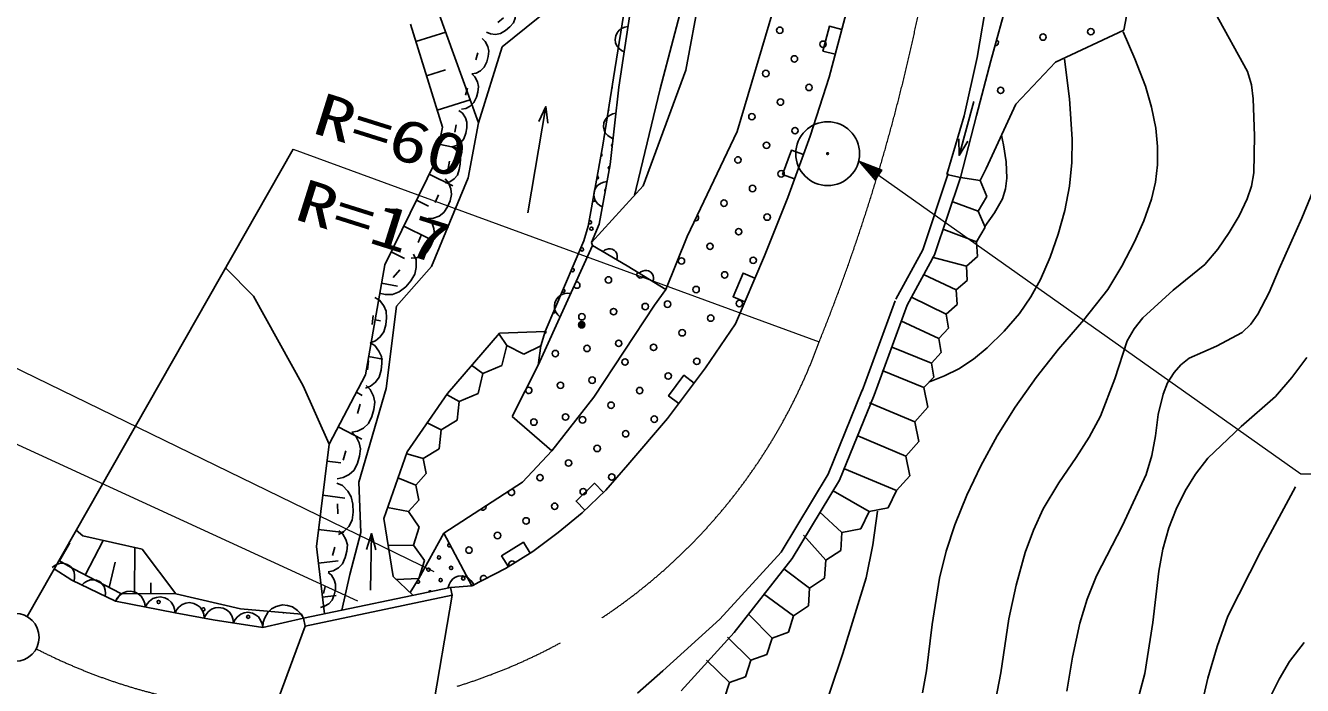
# Model space of a CAD drawing. Units: millimetres, scale not verified. Extents: x 40000 to 680000, y 20000 to 380000.
# Drawn here: x 139701 to 179500, y 257894 to 278447 of the extents above; entities that cross this region are included whole.
import ezdxf
from ezdxf.enums import TextEntityAlignment as Align

# ---------------------------------------------------------------- set-up
doc = ezdxf.new("R2010")
doc.units = ezdxf.units.MM
doc.header["$LTSCALE"] = 1000
doc.linetypes.add('CHAIN', pattern=[18.5, 12, -1.5, 3.5, -1.5])
for name, color, linetype, lineweight in [('M-BGD', 7, 'Continuous', 25), ('M-BGD-HTXT', 7, 'Continuous', 13), ('M-BMK', 2, 'CHAIN', 13), ('M-OTRS', 6, 'Continuous', 25), ('M-STR-STR1', 1, 'Continuous', 25)]:
    doc.layers.add(name, color=color, linetype=linetype, lineweight=lineweight)
doc.layers.add('M-BMK-SRVR', color=7, linetype='Continuous')
doc.styles.add('ＭＳ ゴシック', font='')
doc.styles.get('ＭＳ ゴシック').set_extended_font_data('MS Gothic')

# ---------------------------------------------------------------- blocks, each defined once
blk = doc.blocks.new('BUHIN12')
at = {"color": 3, "linetype": 'Continuous', "lineweight": 25}
for radius in [995, 30]:
    blk.add_circle((0, 0), radius, dxfattribs=at)
blk = doc.blocks.new('BUHIN26')
at = {"color": 7, "linetype": 'Continuous', "lineweight": 25}
for radius in [100, 87.5, 75, 62.5, 50, 37.5, 25, 12.5]:
    blk.add_circle((0, 0), radius, dxfattribs=at)
blk = doc.blocks.new('BUHIN127')
at = {"color": 7, "linetype": 'Continuous', "lineweight": 25}
blk.add_lwpolyline([(-57, -458), (53, -436), (149, -393), (261, -316), (328, -222), (376, -119), (393, 23), (372, 135), (330, 243), (240, 344), (157, 408), (57, 458)], dxfattribs=at)
blk = doc.blocks.new('BUHIN128')
at = {"color": 7, "linetype": 'Continuous', "lineweight": 25}
blk.add_lwpolyline([(-71, -469), (42, -450), (142, -407), (259, -332), (331, -237), (383, -132), (405, 13), (386, 129), (345, 240), (256, 347), (173, 415), (71, 469)], dxfattribs=at)
blk = doc.blocks.new('BUHIN174')
at = {"color": 7, "linetype": 'Continuous', "lineweight": 25}
blk.add_line((-77, 85), (77, -85), dxfattribs=at)
blk.add_lwpolyline([(385, -427), (253, -465), (81, -450), (-62, -404), (-197, -297), (-312, -169), (-412, -15), (-447, 139), (-435, 298), (-385, 427)], dxfattribs=at)
blk = doc.blocks.new('BUHIN175')
at = {"color": 7, "linetype": 'Continuous', "lineweight": 25}
blk.add_line((-111, 28), (111, -28), dxfattribs=at)
blk.add_lwpolyline([(556, -138), (468, -244), (317, -327), (174, -368), (3, -355), (-164, -314), (-332, -242), (-447, -134), (-525, 4), (-556, 138)], dxfattribs=at)
blk = doc.blocks.new('BUHIN176')
at = {"color": 7, "linetype": 'Continuous', "lineweight": 25}
blk.add_line((-114, 16), (114, -16), dxfattribs=at)
blk.add_lwpolyline([(569, -79), (492, -193), (351, -293), (213, -349), (41, -354), (-130, -330), (-305, -277), (-431, -181), (-524, -52), (-569, 79)], dxfattribs=at)
blk = doc.blocks.new('BUHIN177')
at = {"color": 7, "linetype": 'Continuous', "lineweight": 25}
blk.add_line((-126, 48), (126, -48), dxfattribs=at)
blk.add_lwpolyline([(629, -239), (512, -349), (324, -426), (152, -454), (-46, -415), (-235, -343), (-421, -236), (-540, -94), (-611, 77), (-629, 239)], dxfattribs=at)
blk = doc.blocks.new('BUHIN179')
at = {"color": 7, "linetype": 'Continuous', "lineweight": 25}
blk.add_line((-142, 9), (142, -9), dxfattribs=at)
blk.add_lwpolyline([(709, -44), (625, -192), (460, -328), (295, -410), (83, -432), (-129, -419), (-350, -370), (-515, -263), (-640, -113), (-709, 44)], dxfattribs=at)
blk = doc.blocks.new('BUHIN180')
at = {"color": 7, "linetype": 'Continuous', "lineweight": 25}
blk.add_line((-147, 39), (147, -39), dxfattribs=at)
blk.add_lwpolyline([(734, -194), (615, -331), (414, -439), (224, -491), (-3, -470), (-223, -412), (-444, -315), (-594, -169), (-695, 15), (-734, 194)], dxfattribs=at)

msp = doc.modelspace()

# ---------------------------------------------------------------- linework, layer by layer
at = {"layer": 'M-BGD'}
for p, q in [((174396, 280718), (173934, 278303)), ((160281, 277055), (160819, 279936)), ((169765, 279855), (169357, 277453)), ((169790, 277349), (170474, 279827)), ((158646, 279517), (158189, 276524)), ((154561, 277781), (156430, 279301)), ((158438, 279388), (158031, 276820)), ((164750, 276841), (165334, 279033)), ((153820, 275414), (152566, 278890)), ((162996, 278882), (161882, 275149)), ((151701, 278487), (152695, 275279)), ((151867, 277952), (152800, 278241)), ((173934, 278303), (171801, 277304)), ((154561, 277781), (153820, 275414)), ((169357, 277453), (168961, 275636)), ((152198, 276883), (152787, 277066)), ((160281, 277055), (158947, 273453)), ((169342, 275641), (169790, 277349)), ((171801, 277304), (170568, 276003)), ((157697, 274721), (158031, 276820)), ((164157, 275006), (164750, 276841)), ((157921, 274120), (158189, 276524)), ((152529, 275814), (153561, 276133)), ((155352, 272615), (155921, 275923)), ((169256, 276079), (168797, 274400)), ((170568, 276003), (169641, 273993)), ((153820, 275414), (153502, 273703)), ((168961, 275636), (168416, 273804)), ((168838, 273717), (169342, 275641)), ((152695, 275279), (152474, 274216)), ((160324, 271873), (161882, 275149)), ((152585, 274748), (153227, 274614)), ((157697, 274721), (157235, 272197)), ((163463, 273094), (164157, 275006)), ((139751, 260044), (148038, 274593)), ((152474, 274216), (150895, 270995)), ((157583, 272266), (157921, 274120)), ((168458, 273843), (167667, 271463)), ((169641, 273993), (169457, 273618)), ((152277, 273814), (153016, 273452)), ((153502, 273703), (152355, 270943)), ((158947, 273453), (157337, 271693)), ((168838, 273717), (168035, 271302)), ((168838, 273717), (168416, 273804)), ((169457, 273618), (168838, 273717)), ((169457, 273618), (169666, 273125)), ((162729, 271271), (163463, 273094)), ((169666, 273125), (169397, 272662)), ((151882, 273008), (152261, 272822)), ((169397, 272662), (168602, 272956)), ((169397, 272662), (169606, 272169)), ((157337, 271693), (157583, 272266)), ((151487, 272203), (152252, 271828)), ((157102, 271747), (157235, 272197)), ((160324, 271873), (159657, 270230)), ((169337, 271706), (168318, 272094)), ((169606, 272169), (169337, 271706)), ((155679, 267867), (157376, 271599)), ((155901, 268920), (157102, 271747)), ((157337, 271693), (157376, 271599)), ((158457, 270964), (157376, 271599)), ((167667, 271463), (166830, 269926)), ((169337, 271706), (169367, 271254)), ((151093, 271397), (151508, 271194)), ((161828, 269155), (162729, 271271)), ((168035, 271302), (167181, 269735)), ((169024, 270958), (167959, 271236)), ((169367, 271254), (169024, 270958)), ((146802, 270015), (145936, 270903)), ((150895, 270995), (150294, 267564)), ((151156, 270601), (151369, 270844)), ((152355, 270943), (151266, 269706)), ((158457, 270964), (159657, 270230)), ((168710, 270211), (167689, 270698)), ((169024, 270958), (169054, 270506)), ((150795, 270423), (151298, 270335)), ((169054, 270506), (168710, 270211)), ((148352, 267223), (146802, 270015)), ((159305, 269743), (159657, 270230)), ((166805, 269873), (165773, 267074)), ((168397, 269463), (167311, 269990)), ((168710, 270211), (168741, 269758)), ((151266, 269706), (150936, 267144)), ((159305, 269743), (157410, 266876)), ((167181, 269735), (166148, 266935)), ((168741, 269758), (168397, 269463)), ((168397, 269463), (168472, 269023)), ((150595, 269279), (150760, 269251)), ((160893, 267783), (161828, 269155)), ((168165, 268699), (166983, 269255)), ((154476, 268870), (152857, 266991)), ((154702, 268478), (154461, 268837)), ((154476, 268870), (155901, 268920)), ((155765, 268471), (155901, 268920)), ((168472, 269023), (168165, 268699)), ((168165, 268699), (168240, 268259)), ((154702, 268478), (154548, 267858)), ((155232, 268209), (154702, 268478)), ((155765, 268471), (155232, 268209)), ((155679, 267867), (155765, 268471)), ((167933, 267935), (166676, 268445)), ((168240, 268259), (167933, 267935)), ((150395, 268136), (150838, 268058)), ((153959, 267609), (153596, 267865)), ((154548, 267858), (153959, 267609)), ((155679, 267867), (154869, 266271)), ((167933, 267935), (168008, 267495)), ((149165, 265413), (150294, 267564)), ((153959, 267609), (153804, 266989)), ((159714, 266204), (160893, 267783)), ((167701, 267171), (166397, 267708)), ((168008, 267495), (167701, 267171)), ((148352, 267223), (149165, 265413)), ((150936, 267144), (150084, 264226)), ((165778, 267086), (164714, 264471)), ((167701, 267171), (167826, 266566)), ((150012, 267027), (150197, 266929)), ((152857, 266991), (151591, 265166)), ((153215, 266740), (152841, 266944)), ((153215, 266740), (153157, 266157)), ((153804, 266989), (153215, 266740)), ((157410, 266876), (156109, 265202)), ((166148, 266935), (165072, 264292)), ((167417, 266102), (166008, 266701)), ((154869, 266271), (156109, 265202)), ((167826, 266566), (167417, 266102)), ((149448, 265951), (150183, 265565)), ((152656, 265853), (152196, 266089)), ((153157, 266157), (152656, 265853)), ((158477, 264764), (159714, 266204)), ((167417, 266102), (167543, 265497)), ((152656, 265853), (152598, 265269)), ((167134, 265034), (165642, 265669)), ((167543, 265497), (167134, 265034)), ((149165, 265413), (148766, 262224)), ((151591, 265166), (150865, 263089)), ((152096, 264966), (151557, 265114)), ((152598, 265269), (152096, 264966)), ((156109, 265202), (155193, 264221)), ((149099, 264882), (149532, 264828)), ((152096, 264966), (152187, 264493)), ((157792, 263981), (158477, 264764)), ((167134, 265034), (167259, 264428)), ((151864, 264137), (151309, 264358)), ((152187, 264493), (151864, 264137)), ((164714, 264471), (163257, 262050)), ((165072, 264292), (163600, 261844)), ((166850, 263965), (165227, 264638)), ((167259, 264428), (166850, 263965)), ((150156, 262656), (150084, 264226)), ((151864, 264137), (151955, 263665)), ((152739, 262642), (155193, 264221)), ((157055, 263273), (157792, 263981)), ((165999, 263311), (164875, 263954)), ((166850, 263965), (166588, 263425)), ((148966, 263818), (149655, 263732)), ((149433, 263235), (149422, 263555)), ((151955, 263665), (151632, 263309)), ((150865, 263089), (151161, 261289)), ((151632, 263309), (150985, 263433)), ((151632, 263309), (151973, 262829)), ((156306, 262661), (157055, 263273)), ((165147, 262658), (164450, 263298)), ((165999, 263311), (165736, 262772)), ((166588, 263425), (165999, 263311)), ((141280, 262728), (141487, 262557)), ((148833, 262755), (149617, 262657)), ((151973, 262829), (151793, 262268)), ((165736, 262772), (165147, 262658)), ((140755, 261777), (141078, 262341)), ((141487, 262557), (143338, 262142)), ((141562, 261334), (142122, 262414)), ((149812, 261346), (150156, 262656)), ((150453, 260862), (150481, 262624)), ((151955, 261228), (152739, 262642)), ((152739, 262642), (153611, 260998)), ((155517, 262068), (156306, 262661)), ((164643, 261793), (163947, 262570)), ((165147, 262658), (165111, 262099)), ((143100, 260755), (143109, 262194)), ((143338, 262142), (144381, 260747)), ((149014, 260124), (148766, 262224)), ((149270, 261943), (149336, 262200)), ((151793, 262268), (151002, 262258)), ((151793, 262268), (152134, 261789)), ((154665, 261534), (155517, 262068)), ((163257, 262050), (161337, 259963)), ((165111, 262099), (164643, 261793)), ((140595, 261527), (141140, 261174)), ((141192, 261526), (140742, 261784)), ((142673, 260758), (141192, 261526)), ((142303, 260950), (142493, 261736)), ((148828, 261699), (149446, 261771)), ((152134, 261789), (151955, 261228)), ((153611, 260998), (154665, 261534)), ((163600, 261844), (161788, 259546)), ((164139, 260928), (163332, 261522)), ((164643, 261793), (164607, 261234)), ((141140, 261174), (142500, 260516)), ((143602, 260752), (143604, 261090)), ((149555, 260237), (149812, 261346)), ((151161, 261289), (151773, 260703)), ((151955, 261228), (151257, 261197)), ((151955, 261228), (151685, 260786)), ((164607, 261234), (164139, 260928)), ((142673, 260758), (142500, 260516)), ((144381, 260747), (142673, 260758)), ((144381, 260747), (146396, 260277)), ((148952, 260649), (149383, 260700)), ((148988, 260762), (149037, 260979)), ((153611, 260998), (152942, 260948)), ((163635, 260063), (162702, 260750)), ((164139, 260928), (164104, 260369)), ((144362, 260156), (142500, 260516)), ((164104, 260369), (163635, 260063)), ((145544, 259938), (144362, 260156)), ((145544, 259938), (147092, 259703)), ((146396, 260277), (148306, 260111)), ((147092, 259703), (148363, 259987)), ((148306, 260111), (148363, 259987)), ((161337, 259963), (159568, 258353)), ((162970, 259370), (162252, 260094)), ((163635, 260063), (163476, 259550)), ((161788, 259546), (160140, 257722)), ((163476, 259550), (162970, 259370)), ((162305, 258678), (161576, 259398)), ((162970, 259370), (162810, 258858)), ((162810, 258858), (162305, 258678)), ((159568, 258353), (158776, 257650)), ((161639, 257985), (160924, 258677)), ((162305, 258678), (162145, 258165)), ((161639, 257985), (161480, 257473)), ((162145, 258165), (161639, 257985))]:
    msp.add_line(p, q, dxfattribs=at)
for points in [[(165015, 293901), (164575, 293205), (164186, 292477), (163923, 291790), (163713, 291069), (163166, 289193), (162562, 287331), (161400, 283459), (160292, 279561), (159486, 276480), (158735, 273372), (158712, 273275), (158686, 273168)], [(176779, 278845), (177791, 277019), (177907, 276605), (177967, 276164), (178004, 275010), (177981, 273855), (177910, 273447), (177781, 273052), (177528, 272519), (177214, 272001), (176860, 271487), (176457, 271008), (175472, 270201), (174520, 269341), (174254, 269001), (174040, 268631), (173654, 267446), (173209, 266281), (172856, 265625), (172445, 264989), (171906, 264206), (171420, 263394), (171113, 262733), (170857, 262038), (170574, 261014), (170349, 259973), (170095, 258291), (169780, 256613)], [(158357, 277625), (158271, 277671), (158201, 277730), (158126, 277819), (158092, 277913), (158078, 278010), (158097, 278132), (158139, 278221), (158199, 278301), (158298, 278365), (158383, 278400), (158478, 278416)], [(165145, 278324), (164758, 278427), (164552, 277654), (164939, 277551)], [(167653, 257662), (167781, 258348), (167954, 259794), (168187, 261234), (168397, 262076), (168663, 262901), (169040, 263825), (169477, 264735), (169984, 265665), (170544, 266562), (171197, 267481), (171899, 268363), (172688, 269279), (173429, 270230), (173869, 270950), (174261, 271706), (174558, 272365), (174797, 273043), (174919, 273568), (174982, 274106), (174987, 274679), (174931, 275256), (174798, 275908), (174604, 276556), (174280, 277409), (173916, 278253)], [(172085, 277399), (172235, 276167), (172327, 274911), (172311, 274183), (172234, 273447), (172092, 272690), (171891, 271945), (171641, 271235), (171331, 270539), (171032, 269996), (170677, 269477), (170200, 268924), (169676, 268408), (169248, 268057), (168788, 267757), (168343, 267541), (167872, 267355)], [(155695, 275455), (155921, 275923), (155977, 275406)], [(158011, 274924), (157923, 274966), (157851, 275023), (157772, 275108), (157734, 275201), (157716, 275297), (157730, 275421), (157768, 275511), (157826, 275593), (157922, 275661), (158005, 275700), (158099, 275720)], [(169599, 272185), (169904, 272609), (170146, 273049), (170244, 273360), (170286, 273695), (170264, 274204), (170180, 274729), (170151, 274875), (170119, 275031)], [(169067, 274844), (168797, 274400), (168791, 274920)], [(163946, 274426), (163570, 274562), (163297, 273810), (163673, 273674)], [(172154, 257713), (172330, 258778), (172565, 259837), (172795, 260581), (173082, 261307), (173888, 262879), (174632, 264461), (174802, 265052), (174916, 265673), (175006, 266328), (175154, 266967), (175297, 267315), (175499, 267645), (175712, 267884), (175971, 268083), (176822, 268460), (177622, 268882), (177887, 269149), (178112, 269461), (178461, 270137), (178769, 270866), (179483, 272444), (180144, 274053)], [(157681, 272799), (157596, 272847), (157528, 272908), (157455, 272999), (157423, 273094), (157413, 273192), (157435, 273314), (157479, 273401), (157542, 273479), (157643, 273540), (157728, 273573), (157824, 273586)], [(157701, 271408), (157748, 271448), (157798, 271475), (157867, 271498), (157929, 271496), (157989, 271481), (158056, 271442), (158098, 271397), (158130, 271344), (158144, 271271), (158145, 271214), (158132, 271155)], [(151796, 271331), (151871, 271152), (151878, 270909), (151837, 270702), (151710, 270496), (151550, 270314), (151351, 270149), (151141, 270075), (150918, 270066), (150728, 270114)], [(158831, 270736), (158878, 270774), (158929, 270800), (158998, 270822), (159061, 270819), (159120, 270804), (159186, 270763), (159227, 270718), (159258, 270663), (159271, 270591), (159271, 270534), (159257, 270475)], [(162435, 270581), (162067, 270738), (161754, 270002), (162122, 269845)], [(156362, 269369), (156292, 269436), (156241, 269512), (156192, 269618), (156185, 269718), (156198, 269815), (156249, 269928), (156314, 270002), (156394, 270062), (156506, 270097), (156597, 270108), (156693, 270097)], [(179637, 268110), (179172, 267482), (178662, 266896), (177589, 265959), (176548, 264968), (176171, 264477), (175843, 263951), (175561, 263389), (175334, 262801), (175149, 262138), (175020, 261451), (174833, 259852), (174586, 258264), (174046, 256245)], [(160543, 267314), (160223, 267554), (159744, 266913), (160064, 266673)], [(149400, 264196), (149575, 264118), (149745, 263947), (149855, 263771), (149904, 263536), (149912, 263296), (149881, 263042), (149780, 262847), (149625, 262689), (149456, 262595)], [(157712, 263904), (157435, 264192), (156858, 263638), (157135, 263350)], [(179286, 264081), (178203, 262080), (177177, 260055), (176838, 259103), (176553, 258123), (175944, 255505)], [(166254, 263325), (166108, 262278), (165903, 261244), (165173, 258892), (164381, 256543)], [(149469, 262714), (149590, 262611), (149685, 262436), (149731, 262270), (149715, 262072), (149665, 261879), (149580, 261684), (149454, 261553), (149294, 261464), (149137, 261428)], [(150329, 262126), (150481, 262624), (150615, 262122)], [(155430, 262014), (155217, 262352), (154539, 261927), (154752, 261589)], [(140532, 261568), (140609, 261628), (140691, 261667), (140803, 261700), (140903, 261692), (140997, 261665), (141101, 261597), (141165, 261523), (141213, 261435), (141230, 261318), (141228, 261227), (141204, 261133)], [(141460, 261019), (141529, 261088), (141606, 261137), (141713, 261184), (141813, 261188), (141910, 261173), (142022, 261119), (142094, 261052), (142152, 260971), (142184, 260858), (142193, 260767), (142180, 260671)], [(149134, 261415), (149239, 261332), (149323, 261187), (149367, 261049), (149358, 260882), (149322, 260719), (149256, 260553), (149153, 260439), (149021, 260360), (148891, 260326)], [(152878, 260943), (152903, 261037), (152945, 261118), (153014, 261212), (153098, 261266), (153190, 261301), (153314, 261310), (153409, 261289), (153501, 261248), (153585, 261166), (153639, 261092), (153676, 261002)], [(148363, 259987), (148283, 260123), (148179, 260230), (148024, 260342), (147867, 260387), (147707, 260401), (147510, 260357), (147371, 260276), (147248, 260169), (147155, 260001), (147110, 259861), (147092, 259703)], [(179558, 259230), (179099, 258638), (178769, 258091), (178486, 257504)]]:
    msp.add_lwpolyline(points, dxfattribs=at)
for centre, radius in [((163209, 278300), 99.5), ((172904, 278256), 99.5), ((164555, 277865), 99.5), ((171414, 278088), 99.5), ((163665, 277409), 99.5), ((162774, 276954), 99.5), ((164120, 276519), 99.5), ((170092, 276428), 99.5), ((163230, 276064), 99.5), ((162340, 275608), 99.5), ((163685, 275173), 99.5), ((162795, 274718), 99.5), ((161905, 274262), 99.5), ((163251, 273828), 99.5), ((162361, 273372), 99.5), ((161470, 272916), 99.5), ((162816, 272482), 99.5), ((157338, 272119), 49.8), ((161926, 272026), 99.5), ((157045, 271475), 49.8), ((161036, 271571), 99.5), ((160145, 271115), 99.5), ((162381, 271136), 99.5), ((161491, 270681), 99.5), ((157869, 270524), 99.5), ((160601, 270225), 99.5), ((159711, 269769), 99.5), ((161947, 269790), 99.5), ((157041, 269377), 99.5), ((158029, 269537), 99.5), ((159016, 269696), 99.5), ((161057, 269335), 99.5), ((158188, 268549), 99.5), ((160166, 268879), 99.5), ((156214, 268231), 99.5), ((157201, 268390), 99.5), ((159276, 268424), 99.5), ((158386, 267968), 99.5), ((160622, 267989), 99.5), ((157360, 267403), 99.5), ((159732, 267533), 99.5), ((156373, 267243), 99.5), ((158842, 267078), 99.5), ((157951, 266622), 99.5), ((156532, 266256), 99.5), ((157061, 266167), 99.5), ((159297, 266188), 99.5), ((155545, 266097), 99.5), ((158407, 265732), 99.5), ((157517, 265277), 99.5), ((156626, 264821), 99.5), ((155736, 264365), 99.5), ((157972, 264386), 99.5), ((157082, 263931), 99.5), ((156192, 263475), 99.5), ((155302, 263020), 99.5), ((154411, 262564), 99.5), ((152586, 261881), 49.8), ((153521, 262109), 99.5), ((152259, 261502), 49.8), ((152964, 261555), 49.8), ((152638, 261176), 49.8), ((153343, 261228), 49.8), ((143849, 260495), 49.8), ((145244, 260263), 49.8), ((146639, 260032), 49.8)]:
    msp.add_circle(centre, radius, dxfattribs=at)
for centre, radius, start, end in [((169923, 277919), 99.5, 267.9683, 61.1669), ((157934, 276512), 49.8, 332.6268, 9.2612), ((157827, 275813), 49.8, 319.9882, 21.8998), ((157721, 275114), 49.8, 310.9221, 30.9659), ((158017, 274711), 49.8, 120.3751, 226.91), ((157614, 274415), 49.8, 291.5499, 47.7161), ((157910, 274012), 49.8, 89.5382, 249.8255), ((157507, 273716), 49.8, 266.0506, 73.2155), ((157400, 273017), 49.8, 241.8663, 97.3997), ((157803, 273313), 49.8, 114.8511, 224.5125), ((157696, 272614), 49.8, 158.4394, 180.9243), ((157293, 272318), 49.8, 213.4085, 125.8576), ((160580, 272461), 99.5, 256.8784, 52.2535), ((157710, 271511), 99.5, 224.0109, 254.0616), ((156752, 270831), 49.8, 199.7043, 114.2704), ((158856, 270683), 99.5, 135.2349, 342.8376), ((156460, 270188), 49.8, 224.7718, 89.2029), ((156882, 270364), 99.5, 207.604, 103.4935), ((156167, 269544), 49.8, 245.7571, 68.2176), ((155874, 268900), 49.8, 276.4216, 47.4056), ((155386, 267084), 99.5, 174.1345, 132.0569), ((154846, 263910), 99.5, 164.4623, 81.0742), ((153956, 263454), 99.5, 227.0003, 18.5362), ((152912, 262260), 49.8, 86.3649, 329.5186), ((155757, 262129), 99.5, 110.5607, 143.2998), ((154867, 261674), 99.5, 25.7683, 218.3753), ((151933, 261124), 49.8, 192.1579, 105.1321), ((153977, 261218), 99.5, 8.9662, 225.0265), ((152312, 260797), 49.8, 33.2945, 170.3826), ((147743, 260207), 49.8, 245.1034, 284.9266)]:
    msp.add_arc(centre, radius, start, end, dxfattribs=at)
at = {"layer": 'M-BGD-HTXT'}
for p, q in [((148038, 274593), (164438, 268597)), ((165675, 274219), (179448, 264487)), ((152434, 261430), (128206, 273218)), ((150058, 260515), (127850, 270719)), ((179448, 264487), (188463, 264487))]:
    msp.add_line(p, q, dxfattribs=at)
for points in [[(165675, 274219), (166180, 273633), (166396, 273939)], [(165801, 274130), (166325, 273920), (166174, 273706)], [(165862, 274087), (166286, 273913), (166167, 273745)], [(165925, 274042), (166247, 273907), (166160, 273784)], [(165986, 273999), (166208, 273900), (166154, 273823)]]:
    msp.add_lwpolyline(points, close=True, dxfattribs=at)
for points in [[(165738, 274174), (166365, 273927), (166181, 273666), (165740, 274173)], [(166158, 273878), (166049, 273955), (166169, 273893), (166147, 273862), (166049, 273955)]]:
    msp.add_lwpolyline(points, dxfattribs=at)
at = {"layer": 'M-BMK'}
for centre, radius, start, end in [((108785, 291019), 60000, 338.0564, 0.44558), ((148027, 274562), 17462, 242.7774, 340.0247)]:
    msp.add_arc(centre, radius, start, end, dxfattribs=at)
at = {"layer": 'M-OTRS'}
msp.add_circle((139379, 259392), 746, dxfattribs=at)
at = {"layer": 'M-STR-STR1'}
for p, q in [((148363, 259987), (152942, 260948)), ((148415, 259743), (152993, 260703)), ((152993, 260703), (151959, 254572)), ((152942, 260948), (152993, 260703)), ((148363, 259987), (148415, 259743)), ((148415, 259743), (146038, 253331))]:
    msp.add_line(p, q, dxfattribs=at)

# ---------------------------------------------------------------- block references
at = {"layer": 'M-BGD', "rotation": 87.6457}
for name, p in [('BUHIN174', (154507, 278612)), ('BUHIN175', (153768, 277490)), ('BUHIN175', (153446, 276389)), ('BUHIN176', (153102, 275239)), ('BUHIN176', (152897, 274108)), ('BUHIN177', (152519, 273055)), ('BUHIN177', (151990, 271818)), ('BUHIN179', (150517, 269275)), ('BUHIN26', (157034, 269128)), ('BUHIN179', (150371, 267862)), ('BUHIN180', (150090, 266511)), ('BUHIN180', (149642, 265060)), ('BUHIN128', (142966, 260426)), ('BUHIN128', (143897, 260246)), ('BUHIN127', (144817, 260081)), ('BUHIN127', (145727, 259930)), ('BUHIN127', (146637, 259779))]:
    msp.add_blockref(name, p, dxfattribs=at)
at = {"layer": 'M-BMK-SRVR', "rotation": 87.6457}
msp.add_blockref('BUHIN12', (164701, 274458), dxfattribs=at)

# ---------------------------------------------------------------- texts
at = {"layer": 'M-BGD-HTXT', "style": 'ＭＳ ゴシック', "width": 1.35}
for s, rotation, p in [('R=60', 342.6, (148465, 274743)), ('R=17', 342.5, (147907, 272056))]:
    msp.add_text(s, height=1320, rotation=rotation, dxfattribs=at).set_placement(p, align=Align.BOTTOM_LEFT)

doc.saveas('drawing.dxf')
